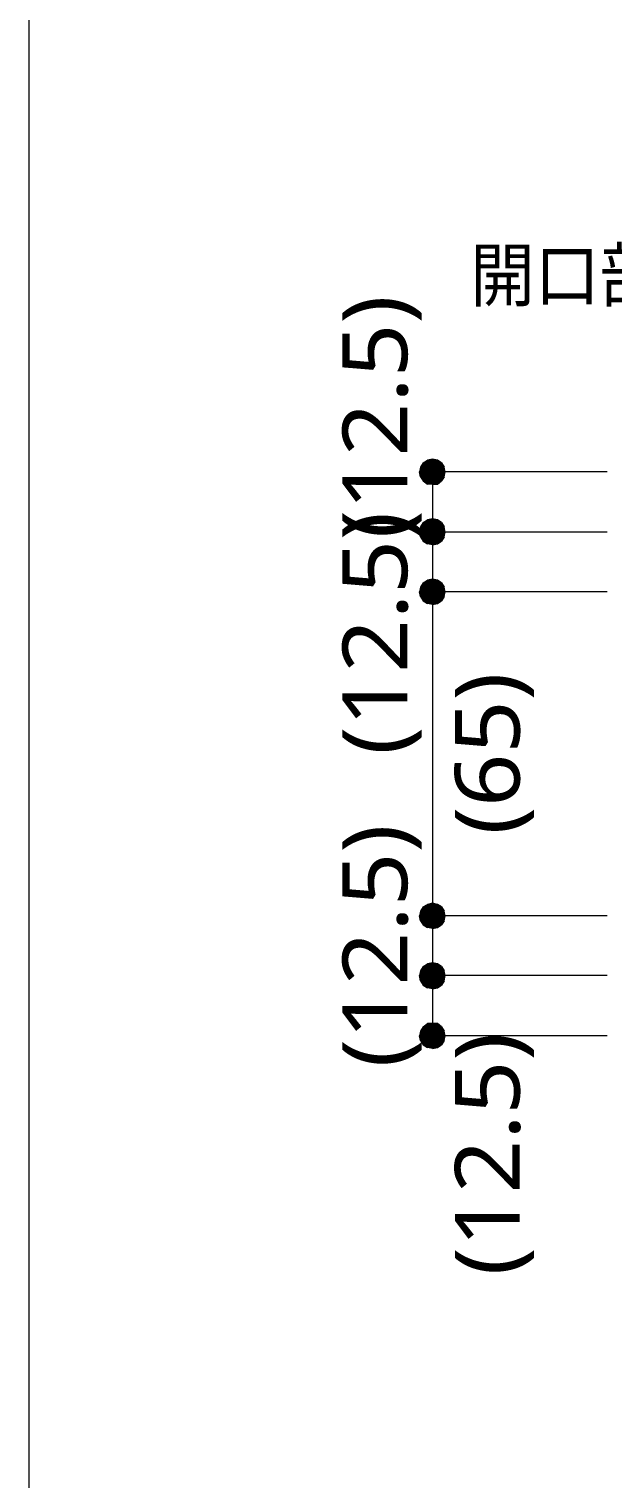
# Model space of a CAD drawing. Header units: millimetres. Extents: x 0 to 420, y 0 to 297.
# Drawn here: x 210.2 to 233.6, y 126.5 to 184.6 of the extents above; entities that cross this region are included whole.
import ezdxf
from ezdxf.enums import TextEntityAlignment as Align

# ---------------------------------------------------------------- set-up
doc = ezdxf.new("R2010")
doc.units = ezdxf.units.MM
doc.styles.add('kst32b', font='NotoSansJP-Variable.ttf')

msp = doc.modelspace()

# ---------------------------------------------------------------- hatches: boundary and pattern name
h = msp.add_hatch(color=7)
h.paths.add_polyline_path([(225.87, 167.068), (225.827, 166.878), (226.356, 166.878), (225.87, 167.068)])
h.paths.add_polyline_path([(225.827, 166.878), (226.356, 166.878), (225.87, 166.687), (225.827, 166.878)])
h.paths.add_polyline_path([(226.356, 166.878), (225.87, 166.687), (225.975, 166.518), (226.356, 166.878)])
h = msp.add_hatch(color=7)
h.paths.add_polyline_path([(226.356, 167.386), (226.145, 167.344), (226.356, 166.878), (226.356, 167.386)])
h.paths.add_polyline_path([(226.145, 167.344), (226.356, 166.878), (225.975, 167.238), (226.145, 167.344)])
h.paths.add_polyline_path([(226.356, 166.878), (225.975, 167.238), (225.87, 167.068), (226.356, 166.878)])
h = msp.add_hatch(color=7)
h.paths.add_polyline_path([(225.975, 166.518), (226.145, 166.391), (226.356, 166.878), (225.975, 166.518)])
h.paths.add_polyline_path([(226.145, 166.391), (226.356, 166.878), (226.356, 166.37), (226.145, 166.391)])
h.paths.add_polyline_path([(226.356, 166.878), (226.356, 166.37), (226.547, 166.391), (226.356, 166.878)])
for points in [[(226.547, 167.344), (226.356, 167.386), (226.356, 166.878), (226.547, 167.344)], [(226.547, 164.952), (226.356, 164.994), (226.356, 164.465), (226.547, 164.952)], [(226.547, 162.539), (226.356, 162.581), (226.356, 162.073), (226.547, 162.539)], [(226.547, 149.542), (226.356, 149.585), (226.356, 149.077), (226.547, 149.542)], [(226.547, 147.151), (226.356, 147.193), (226.356, 146.685), (226.547, 147.151)], [(226.547, 144.759), (226.356, 144.78), (226.356, 144.272), (226.547, 144.759)]]:
    msp.add_hatch(color=7).paths.add_polyline_path(points)
h = msp.add_hatch(color=7)
h.paths.add_polyline_path([(226.864, 166.878), (226.822, 167.068), (226.356, 166.878), (226.864, 166.878)])
h.paths.add_polyline_path([(226.822, 167.068), (226.356, 166.878), (226.716, 167.238), (226.822, 167.068)])
h.paths.add_polyline_path([(226.356, 166.878), (226.716, 167.238), (226.547, 167.344), (226.356, 166.878)])
h = msp.add_hatch(color=7)
h.paths.add_polyline_path([(226.547, 166.391), (226.716, 166.518), (226.356, 166.878), (226.547, 166.391)])
h.paths.add_polyline_path([(226.716, 166.518), (226.356, 166.878), (226.822, 166.687), (226.716, 166.518)])
h.paths.add_polyline_path([(226.356, 166.878), (226.822, 166.687), (226.864, 166.878), (226.356, 166.878)])
h = msp.add_hatch(color=7)
h.paths.add_polyline_path([(225.87, 164.677), (225.827, 164.465), (226.356, 164.465), (225.87, 164.677)])
h.paths.add_polyline_path([(225.827, 164.465), (226.356, 164.465), (225.87, 164.275), (225.827, 164.465)])
h.paths.add_polyline_path([(226.356, 164.465), (225.87, 164.275), (225.975, 164.105), (226.356, 164.465)])
h = msp.add_hatch(color=7)
h.paths.add_polyline_path([(226.356, 164.994), (226.145, 164.952), (226.356, 164.465), (226.356, 164.994)])
h.paths.add_polyline_path([(226.145, 164.952), (226.356, 164.465), (225.975, 164.846), (226.145, 164.952)])
h.paths.add_polyline_path([(226.356, 164.465), (225.975, 164.846), (225.87, 164.677), (226.356, 164.465)])
h = msp.add_hatch(color=7)
h.paths.add_polyline_path([(226.864, 164.465), (226.822, 164.677), (226.356, 164.465), (226.864, 164.465)])
h.paths.add_polyline_path([(226.822, 164.677), (226.356, 164.465), (226.716, 164.846), (226.822, 164.677)])
h.paths.add_polyline_path([(226.356, 164.465), (226.716, 164.846), (226.547, 164.952), (226.356, 164.465)])
h = msp.add_hatch(color=7)
h.paths.add_polyline_path([(225.975, 164.105), (226.145, 163.999), (226.356, 164.465), (225.975, 164.105)])
h.paths.add_polyline_path([(226.145, 163.999), (226.356, 164.465), (226.356, 163.957), (226.145, 163.999)])
h.paths.add_polyline_path([(226.356, 164.465), (226.356, 163.957), (226.547, 163.999), (226.356, 164.465)])
h = msp.add_hatch(color=7)
h.paths.add_polyline_path([(226.547, 163.999), (226.716, 164.105), (226.356, 164.465), (226.547, 163.999)])
h.paths.add_polyline_path([(226.716, 164.105), (226.356, 164.465), (226.822, 164.275), (226.716, 164.105)])
h.paths.add_polyline_path([(226.356, 164.465), (226.822, 164.275), (226.864, 164.465), (226.356, 164.465)])
h = msp.add_hatch(color=7)
h.paths.add_polyline_path([(225.87, 162.264), (225.827, 162.073), (226.356, 162.073), (225.87, 162.264)])
h.paths.add_polyline_path([(225.827, 162.073), (226.356, 162.073), (225.87, 161.883), (225.827, 162.073)])
h.paths.add_polyline_path([(226.356, 162.073), (225.87, 161.883), (225.975, 161.713), (226.356, 162.073)])
h = msp.add_hatch(color=7)
h.paths.add_polyline_path([(226.356, 162.581), (226.145, 162.539), (226.356, 162.073), (226.356, 162.581)])
h.paths.add_polyline_path([(226.145, 162.539), (226.356, 162.073), (225.975, 162.433), (226.145, 162.539)])
h.paths.add_polyline_path([(226.356, 162.073), (225.975, 162.433), (225.87, 162.264), (226.356, 162.073)])
h = msp.add_hatch(color=7)
h.paths.add_polyline_path([(226.864, 162.073), (226.822, 162.264), (226.356, 162.073), (226.864, 162.073)])
h.paths.add_polyline_path([(226.822, 162.264), (226.356, 162.073), (226.716, 162.433), (226.822, 162.264)])
h.paths.add_polyline_path([(226.356, 162.073), (226.716, 162.433), (226.547, 162.539), (226.356, 162.073)])
h = msp.add_hatch(color=7)
h.paths.add_polyline_path([(225.975, 161.713), (226.145, 161.607), (226.356, 162.073), (225.975, 161.713)])
h.paths.add_polyline_path([(226.145, 161.607), (226.356, 162.073), (226.356, 161.565), (226.145, 161.607)])
h.paths.add_polyline_path([(226.356, 162.073), (226.356, 161.565), (226.547, 161.607), (226.356, 162.073)])
h = msp.add_hatch(color=7)
h.paths.add_polyline_path([(226.547, 161.607), (226.716, 161.713), (226.356, 162.073), (226.547, 161.607)])
h.paths.add_polyline_path([(226.716, 161.713), (226.356, 162.073), (226.822, 161.883), (226.716, 161.713)])
h.paths.add_polyline_path([(226.356, 162.073), (226.822, 161.883), (226.864, 162.073), (226.356, 162.073)])
h = msp.add_hatch(color=7)
h.paths.add_polyline_path([(226.356, 149.585), (226.145, 149.542), (226.356, 149.077), (226.356, 149.585)])
h.paths.add_polyline_path([(226.145, 149.542), (226.356, 149.077), (225.975, 149.437), (226.145, 149.542)])
h.paths.add_polyline_path([(226.356, 149.077), (225.975, 149.437), (225.87, 149.267), (226.356, 149.077)])
h = msp.add_hatch(color=7)
h.paths.add_polyline_path([(226.864, 149.077), (226.822, 149.267), (226.356, 149.077), (226.864, 149.077)])
h.paths.add_polyline_path([(226.822, 149.267), (226.356, 149.077), (226.716, 149.437), (226.822, 149.267)])
h.paths.add_polyline_path([(226.356, 149.077), (226.716, 149.437), (226.547, 149.542), (226.356, 149.077)])
h = msp.add_hatch(color=7)
h.paths.add_polyline_path([(225.87, 149.267), (225.827, 149.077), (226.356, 149.077), (225.87, 149.267)])
h.paths.add_polyline_path([(225.827, 149.077), (226.356, 149.077), (225.87, 148.886), (225.827, 149.077)])
h.paths.add_polyline_path([(226.356, 149.077), (225.87, 148.886), (225.975, 148.717), (226.356, 149.077)])
h = msp.add_hatch(color=7)
h.paths.add_polyline_path([(225.975, 148.717), (226.145, 148.611), (226.356, 149.077), (225.975, 148.717)])
h.paths.add_polyline_path([(226.145, 148.611), (226.356, 149.077), (226.356, 148.569), (226.145, 148.611)])
h.paths.add_polyline_path([(226.356, 149.077), (226.356, 148.569), (226.547, 148.611), (226.356, 149.077)])
h = msp.add_hatch(color=7)
h.paths.add_polyline_path([(226.547, 148.611), (226.716, 148.717), (226.356, 149.077), (226.547, 148.611)])
h.paths.add_polyline_path([(226.716, 148.717), (226.356, 149.077), (226.822, 148.886), (226.716, 148.717)])
h.paths.add_polyline_path([(226.356, 149.077), (226.822, 148.886), (226.864, 149.077), (226.356, 149.077)])
h = msp.add_hatch(color=7)
h.paths.add_polyline_path([(226.356, 147.193), (226.145, 147.151), (226.356, 146.685), (226.356, 147.193)])
h.paths.add_polyline_path([(226.145, 147.151), (226.356, 146.685), (225.975, 147.045), (226.145, 147.151)])
h.paths.add_polyline_path([(226.356, 146.685), (225.975, 147.045), (225.87, 146.875), (226.356, 146.685)])
h = msp.add_hatch(color=7)
h.paths.add_polyline_path([(226.864, 146.685), (226.822, 146.875), (226.356, 146.685), (226.864, 146.685)])
h.paths.add_polyline_path([(226.822, 146.875), (226.356, 146.685), (226.716, 147.045), (226.822, 146.875)])
h.paths.add_polyline_path([(226.356, 146.685), (226.716, 147.045), (226.547, 147.151), (226.356, 146.685)])
h = msp.add_hatch(color=7)
h.paths.add_polyline_path([(225.87, 146.875), (225.827, 146.685), (226.356, 146.685), (225.87, 146.875)])
h.paths.add_polyline_path([(225.827, 146.685), (226.356, 146.685), (225.87, 146.473), (225.827, 146.685)])
h.paths.add_polyline_path([(226.356, 146.685), (225.87, 146.473), (225.975, 146.304), (226.356, 146.685)])
h = msp.add_hatch(color=7)
h.paths.add_polyline_path([(225.975, 146.304), (226.145, 146.198), (226.356, 146.685), (225.975, 146.304)])
h.paths.add_polyline_path([(226.145, 146.198), (226.356, 146.685), (226.356, 146.156), (226.145, 146.198)])
h.paths.add_polyline_path([(226.356, 146.685), (226.356, 146.156), (226.547, 146.198), (226.356, 146.685)])
h = msp.add_hatch(color=7)
h.paths.add_polyline_path([(226.547, 146.198), (226.716, 146.304), (226.356, 146.685), (226.547, 146.198)])
h.paths.add_polyline_path([(226.716, 146.304), (226.356, 146.685), (226.822, 146.473), (226.716, 146.304)])
h.paths.add_polyline_path([(226.356, 146.685), (226.822, 146.473), (226.864, 146.685), (226.356, 146.685)])
h = msp.add_hatch(color=7)
h.paths.add_polyline_path([(226.356, 144.78), (226.145, 144.759), (226.356, 144.272), (226.356, 144.78)])
h.paths.add_polyline_path([(226.145, 144.759), (226.356, 144.272), (225.975, 144.632), (226.145, 144.759)])
h.paths.add_polyline_path([(226.356, 144.272), (225.975, 144.632), (225.87, 144.462), (226.356, 144.272)])
h = msp.add_hatch(color=7)
h.paths.add_polyline_path([(226.864, 144.272), (226.822, 144.462), (226.356, 144.272), (226.864, 144.272)])
h.paths.add_polyline_path([(226.822, 144.462), (226.356, 144.272), (226.716, 144.632), (226.822, 144.462)])
h.paths.add_polyline_path([(226.356, 144.272), (226.716, 144.632), (226.547, 144.759), (226.356, 144.272)])
h = msp.add_hatch(color=7)
h.paths.add_polyline_path([(225.87, 144.462), (225.827, 144.272), (226.356, 144.272), (225.87, 144.462)])
h.paths.add_polyline_path([(225.827, 144.272), (226.356, 144.272), (225.87, 144.081), (225.827, 144.272)])
h.paths.add_polyline_path([(226.356, 144.272), (225.87, 144.081), (225.975, 143.912), (226.356, 144.272)])
h = msp.add_hatch(color=7)
h.paths.add_polyline_path([(225.975, 143.912), (226.145, 143.806), (226.356, 144.272), (225.975, 143.912)])
h.paths.add_polyline_path([(226.145, 143.806), (226.356, 144.272), (226.356, 143.764), (226.145, 143.806)])
h.paths.add_polyline_path([(226.356, 144.272), (226.356, 143.764), (226.547, 143.806), (226.356, 144.272)])
h = msp.add_hatch(color=7)
h.paths.add_polyline_path([(226.547, 143.806), (226.716, 143.912), (226.356, 144.272), (226.547, 143.806)])
h.paths.add_polyline_path([(226.716, 143.912), (226.356, 144.272), (226.822, 144.081), (226.716, 143.912)])
h.paths.add_polyline_path([(226.356, 144.272), (226.822, 144.081), (226.864, 144.272), (226.356, 144.272)])

# ---------------------------------------------------------------- linework, layer by layer
at = {"lineweight": 13}
for points in [[(210.164, 285.983), (210.164, 45.995)], [(233.362, 166.878), (226.356, 166.878)], [(226.356, 166.878), (226.356, 164.465), (226.356, 162.073), (226.356, 149.077), (226.356, 146.685), (226.356, 144.272)], [(233.362, 164.465), (226.356, 164.465)], [(233.362, 162.073), (226.356, 162.073)], [(233.362, 149.077), (226.356, 149.077)], [(233.362, 146.685), (226.356, 146.685)], [(233.362, 144.272), (226.356, 144.272)]]:
    msp.add_lwpolyline(points, dxfattribs=at)
at = {"lineweight": 0}
for points in [[(225.87, 167.068), (225.827, 166.878), (226.356, 166.878)], [(225.827, 166.878), (226.356, 166.878), (225.87, 166.687)], [(226.356, 166.878), (225.975, 167.238), (225.87, 167.068)], [(226.356, 166.878), (225.87, 166.687), (225.975, 166.518)], [(226.145, 167.344), (226.356, 166.878), (225.975, 167.238)], [(225.975, 166.518), (226.145, 166.391), (226.356, 166.878)], [(226.356, 167.386), (226.145, 167.344), (226.356, 166.878)], [(226.145, 166.391), (226.356, 166.878), (226.356, 166.37)], [(226.547, 167.344), (226.356, 167.386), (226.356, 166.878)], [(226.356, 166.878), (226.716, 167.238), (226.547, 167.344)], [(226.822, 167.068), (226.356, 166.878), (226.716, 167.238)], [(226.864, 166.878), (226.822, 167.068), (226.356, 166.878)], [(226.356, 166.878), (226.356, 166.37), (226.547, 166.391)], [(226.547, 166.391), (226.716, 166.518), (226.356, 166.878)], [(226.716, 166.518), (226.356, 166.878), (226.822, 166.687)], [(226.356, 166.878), (226.822, 166.687), (226.864, 166.878)], [(225.87, 164.677), (225.827, 164.465), (226.356, 164.465)], [(226.356, 164.465), (225.975, 164.846), (225.87, 164.677)], [(226.145, 164.952), (226.356, 164.465), (225.975, 164.846)], [(226.356, 164.994), (226.145, 164.952), (226.356, 164.465)], [(226.547, 164.952), (226.356, 164.994), (226.356, 164.465)], [(226.356, 164.465), (226.716, 164.846), (226.547, 164.952)], [(226.822, 164.677), (226.356, 164.465), (226.716, 164.846)], [(226.864, 164.465), (226.822, 164.677), (226.356, 164.465)], [(225.827, 164.465), (226.356, 164.465), (225.87, 164.275)], [(226.356, 164.465), (225.87, 164.275), (225.975, 164.105)], [(225.975, 164.105), (226.145, 163.999), (226.356, 164.465)], [(226.145, 163.999), (226.356, 164.465), (226.356, 163.957)], [(226.356, 164.465), (226.356, 163.957), (226.547, 163.999)], [(226.547, 163.999), (226.716, 164.105), (226.356, 164.465)], [(226.716, 164.105), (226.356, 164.465), (226.822, 164.275)], [(226.356, 164.465), (226.822, 164.275), (226.864, 164.465)], [(225.87, 162.264), (225.827, 162.073), (226.356, 162.073)], [(226.356, 162.073), (225.975, 162.433), (225.87, 162.264)], [(226.145, 162.539), (226.356, 162.073), (225.975, 162.433)], [(226.356, 162.581), (226.145, 162.539), (226.356, 162.073)], [(226.547, 162.539), (226.356, 162.581), (226.356, 162.073)], [(226.356, 162.073), (226.716, 162.433), (226.547, 162.539)], [(226.822, 162.264), (226.356, 162.073), (226.716, 162.433)], [(226.864, 162.073), (226.822, 162.264), (226.356, 162.073)], [(225.827, 162.073), (226.356, 162.073), (225.87, 161.883)], [(226.356, 162.073), (225.87, 161.883), (225.975, 161.713)], [(225.975, 161.713), (226.145, 161.607), (226.356, 162.073)], [(226.145, 161.607), (226.356, 162.073), (226.356, 161.565)], [(226.356, 162.073), (226.356, 161.565), (226.547, 161.607)], [(226.547, 161.607), (226.716, 161.713), (226.356, 162.073)], [(226.716, 161.713), (226.356, 162.073), (226.822, 161.883)], [(226.356, 162.073), (226.822, 161.883), (226.864, 162.073)], [(226.356, 149.077), (225.975, 149.437), (225.87, 149.267)], [(226.145, 149.542), (226.356, 149.077), (225.975, 149.437)], [(226.356, 149.585), (226.145, 149.542), (226.356, 149.077)], [(226.547, 149.542), (226.356, 149.585), (226.356, 149.077)], [(226.356, 149.077), (226.716, 149.437), (226.547, 149.542)], [(226.822, 149.267), (226.356, 149.077), (226.716, 149.437)], [(225.87, 149.267), (225.827, 149.077), (226.356, 149.077)], [(225.827, 149.077), (226.356, 149.077), (225.87, 148.886)], [(226.356, 149.077), (225.87, 148.886), (225.975, 148.717)], [(225.975, 148.717), (226.145, 148.611), (226.356, 149.077)], [(226.145, 148.611), (226.356, 149.077), (226.356, 148.569)], [(226.864, 149.077), (226.822, 149.267), (226.356, 149.077)], [(226.356, 149.077), (226.356, 148.569), (226.547, 148.611)], [(226.547, 148.611), (226.716, 148.717), (226.356, 149.077)], [(226.716, 148.717), (226.356, 149.077), (226.822, 148.886)], [(226.356, 149.077), (226.822, 148.886), (226.864, 149.077)], [(226.145, 147.151), (226.356, 146.685), (225.975, 147.045)], [(226.356, 147.193), (226.145, 147.151), (226.356, 146.685)], [(226.547, 147.151), (226.356, 147.193), (226.356, 146.685)], [(226.356, 146.685), (226.716, 147.045), (226.547, 147.151)], [(225.87, 146.875), (225.827, 146.685), (226.356, 146.685)], [(225.827, 146.685), (226.356, 146.685), (225.87, 146.473)], [(226.356, 146.685), (225.975, 147.045), (225.87, 146.875)], [(226.356, 146.685), (225.87, 146.473), (225.975, 146.304)], [(225.975, 146.304), (226.145, 146.198), (226.356, 146.685)], [(226.145, 146.198), (226.356, 146.685), (226.356, 146.156)], [(226.822, 146.875), (226.356, 146.685), (226.716, 147.045)], [(226.864, 146.685), (226.822, 146.875), (226.356, 146.685)], [(226.356, 146.685), (226.356, 146.156), (226.547, 146.198)], [(226.547, 146.198), (226.716, 146.304), (226.356, 146.685)], [(226.716, 146.304), (226.356, 146.685), (226.822, 146.473)], [(226.356, 146.685), (226.822, 146.473), (226.864, 146.685)], [(226.145, 144.759), (226.356, 144.272), (225.975, 144.632)], [(226.356, 144.78), (226.145, 144.759), (226.356, 144.272)], [(226.547, 144.759), (226.356, 144.78), (226.356, 144.272)], [(226.356, 144.272), (226.716, 144.632), (226.547, 144.759)], [(225.87, 144.462), (225.827, 144.272), (226.356, 144.272)], [(225.827, 144.272), (226.356, 144.272), (225.87, 144.081)], [(226.356, 144.272), (225.975, 144.632), (225.87, 144.462)], [(226.356, 144.272), (225.87, 144.081), (225.975, 143.912)], [(225.975, 143.912), (226.145, 143.806), (226.356, 144.272)], [(226.145, 143.806), (226.356, 144.272), (226.356, 143.764)], [(226.822, 144.462), (226.356, 144.272), (226.716, 144.632)], [(226.864, 144.272), (226.822, 144.462), (226.356, 144.272)], [(226.356, 144.272), (226.356, 143.764), (226.547, 143.806)], [(226.547, 143.806), (226.716, 143.912), (226.356, 144.272)], [(226.716, 143.912), (226.356, 144.272), (226.822, 144.081)], [(226.356, 144.272), (226.822, 144.081), (226.864, 144.272)]]:
    msp.add_lwpolyline(points, close=True, dxfattribs=at)

# ---------------------------------------------------------------- texts
at = {"style": 'kst32b'}
for s, height, p, p2 in [('開口部補強材', 2.0791, (227.859, 173.736), (243.453, 173.736)), ('(12.5)', 2.5989, (225.34, 164.211), (225.34, 173.957)), ('(12.5)', 2.5989, (225.34, 155.533), (225.34, 165.279)), ('(65)', 2.5989, (229.849, 152.336), (229.849, 158.834)), ('(12.5)', 2.5989, (225.34, 143.002), (225.34, 152.748)), ('(12.5)', 2.5989, (229.849, 134.662), (229.849, 144.408))]:
    msp.add_text(s, height=height, dxfattribs=at).set_placement(p, p2, align=Align.FIT)

doc.saveas('drawing.dxf')
